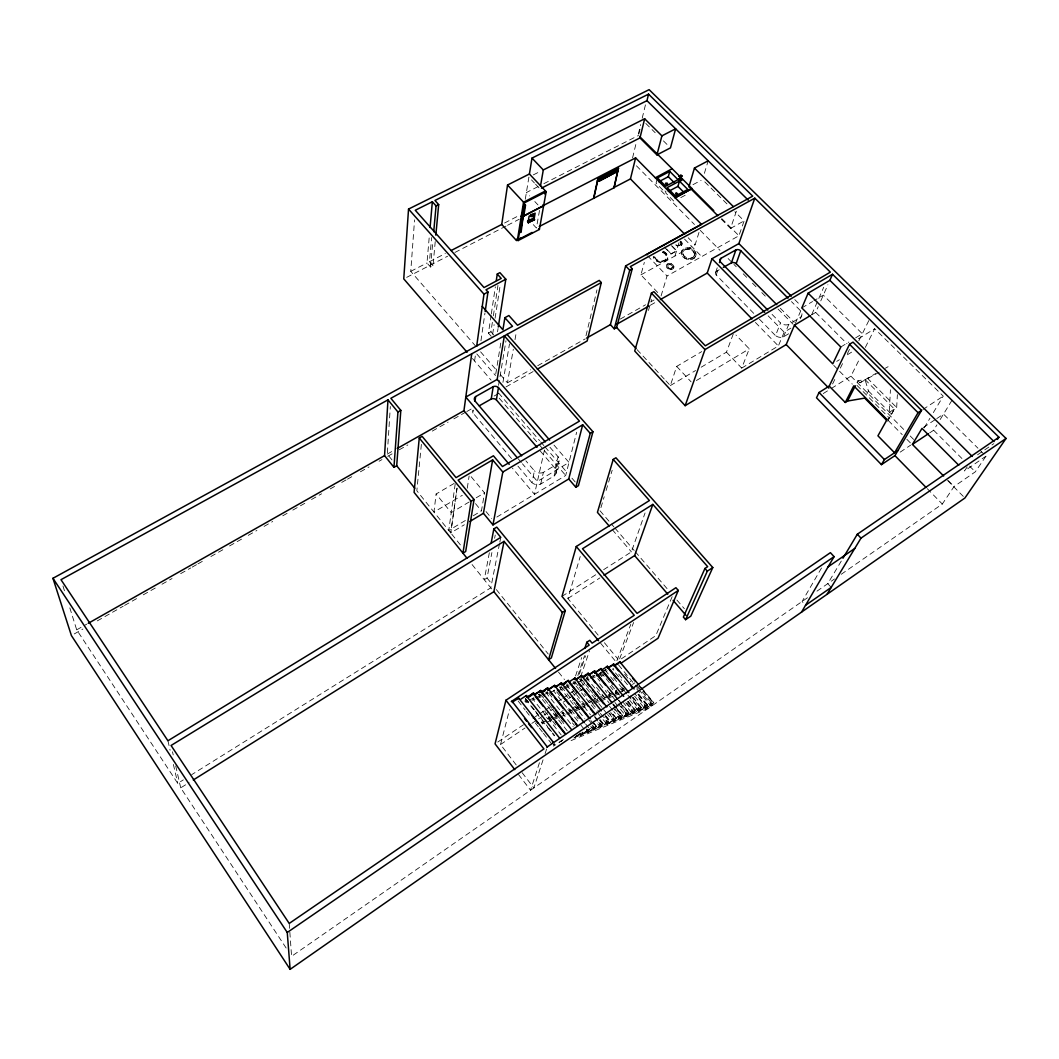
<?xml version="1.0" encoding="UTF-8"?>
<svg xmlns="http://www.w3.org/2000/svg" width="1059" height="1059" viewBox="0 0 1059 1059"><rect width="100%" height="100%" fill="white"/><g stroke="black" fill="none" stroke-linecap="round" stroke-linejoin="round"><path stroke-width="0.75" stroke-dasharray="5 3.75" d="M887.045 419.536L889.322 418.053L856.016 384.417L857.883 380.75L865.044 379.546L894.392 409.039L891.334 414.466L889.256 412.375L890.434 389.791M889.256 412.375L896.669 407.556L897.383 394.65M392.002 459.924L387.303 454.086L390.334 406.497M475.822 346.333L410.76 271.342L414.559 219.888M435.236 241.598L432.999 265.73L430.51 267.014L426.976 262.976L429.226 237.203M432.999 265.73L429.451 261.705L431.622 237.52M430.51 267.014L432.853 241.293M421.376 444.37L416.836 490.78L450.75 532.929L464.372 524.748M454.112 483.447L436.109 493.997L433.965 512.066L462.333 495.294M455.185 483.989L448.764 530.453L466.463 519.85M474.591 360.987L475.557 354.103M480.945 340.866L484.929 313.173M511.537 458.56L473.095 413.129L473.545 410.071M491.23 336.312L488.437 333.135L491.072 315.569M491.31 313.967L495.36 286.817M467.271 488.212L469.124 476.034M493.732 334.948L490.939 331.771L492.395 322.174M493.362 315.794L497.955 285.427M492.647 334.194L494.116 324.636M495.096 318.256L499.994 286.393M497.531 331.771L498.034 328.581M495.758 373.959L501.132 340.826M525.277 199.291L528.904 177.131L534.451 183.008M498.551 385.357L505.977 340.76M502.946 382.365L509.498 343.923M473.28 515.759L481.448 510.875L484.519 492.859L470.368 475.743M500.325 374.582L507.46 382.802L513.324 349.232M515.005 339.635L516.408 331.639M539.521 210.384L536.41 228.003L531.922 223.184M489.351 552.719L484.267 579.71L487.034 578.002L491.892 552.56M494.632 538.25L495.241 535.073M499.517 543.664L490.794 587.824L191.732 774.632M499.835 542.089L500.775 537.363M581.656 734.509L589.704 729.082L580.345 735.82L579.167 734.337M540.262 451.028L555.419 468.713A7.307 6.169 13.2 0 1 554.386 475.795L540.434 484.201A7.334 6.208 12.6 0 1 532.042 482.745L534.398 470.831L525.899 460.837M594.417 723.734L596.376 726.514L587.163 732.974L585.998 731.504L586.951 728.976L588.129 730.458L587.163 732.974M544.472 449.943L534.491 494.315L512.371 468.104M540.699 484.069L543.373 472.38L557.219 464.054A7.4 6.208 13.1 0 0 558.252 456.932L549.568 446.819M599.818 719.789L603.14 723.535L602.664 724.144L593.914 730.181L590.763 726.236M585.998 335.703L596.972 289.875M555.247 468.488L558.08 456.694M605.404 715.831L609.732 720.822L609.256 721.417L600.572 727.414L596.455 722.264M554.148 475.968L556.981 464.226M556.015 473.413L559.086 460.718M632.554 157.937L636.022 143.64M638.339 134.122L640.642 124.591M642.191 118.237L645.659 103.954M638.895 133.884L640.02 129.238M600.347 713.342L608.462 723.39L616.259 718.161L607.164 724.674L602.068 718.346M496.83 517.07L565.691 475.465L576.639 432.244M516.21 764.942L500.536 744.517L509.498 709.742M617.225 709.12L622.692 715.5L613.664 721.973L607.614 714.481M657.109 179.209L656.051 183.181L664.271 191.48L664.536 190.474L665.952 191.904L665.687 192.91L673.961 201.276L675.086 197.345M618.668 700.118L629.033 712.932L620.097 719.299L613.73 711.449M657.692 292.522L640.907 274.863L644.335 262.394M525.529 699.284L524.933 701.429L528.031 700.303M526.402 700.383L525.807 702.541L535.073 699.125M625.763 702.713L634.01 712.8L641.555 707.716L632.739 714.057L623.301 702.501M648.452 310.472L651.629 299.512M598.15 635.135L567.889 598.494L580.226 556.505M664.284 247.091L670.982 254.014L676.608 250.692L672.134 246.098M721.761 218.591L738.944 235.747L667.024 275.989L661.054 296.043L658.817 293.7M629.549 699.999L638.934 711.476L647.221 705.731L647.698 705.188L638.206 693.976M675.007 255.96L679.229 241.849M672.372 267.45A2.462 1.88 15 0 0 669.659 264.631A2.462 1.88 15 0 0 668.242 267.596A2.462 1.88 15 0 0 672.372 267.45L672.452 267.199A2.462 1.88 15 0 0 669.738 264.393A2.462 1.88 15 0 0 668.308 267.345A2.462 1.88 15 0 0 672.452 267.199M600.93 507.645L604.212 496.737M606.092 490.502L612.181 470.249M673.63 267.94A3.812 2.912 15 0 0 669.42 263.585A3.812 2.912 15 0 0 667.223 268.165A3.812 2.912 15 0 0 673.63 267.94L673.696 267.689A3.812 2.912 15 0 0 669.487 263.334A3.812 2.912 15 0 0 667.302 267.914A3.812 2.912 15 0 0 673.696 267.689M547.397 690.68L546.59 693.327L547.702 692.586M704.381 173.332L708.18 160.796M551.726 720.239L542.526 723.84L541.652 722.715L542.301 720.61M542.526 723.84L543.188 721.735L554.267 735.833M640.907 274.863L695.114 244.814L699.549 230.663M694.188 256.013A5.997 4.54 15.4 0 0 687.529 249.209A5.997 4.54 15.4 0 0 684.154 256.357A5.997 4.54 15.4 0 0 694.188 256.013L694.267 255.762A5.997 4.54 15.4 0 0 687.609 248.958A5.997 4.54 15.4 0 0 684.22 256.119A5.997 4.54 15.4 0 0 694.267 255.762M695.578 256.543A7.479 5.666 15.4 0 0 687.251 248.058A7.479 5.666 15.4 0 0 683.042 256.98A7.479 5.666 15.4 0 0 695.578 256.543L695.657 256.304A7.479 5.666 15.4 0 0 687.331 247.806A7.479 5.666 15.4 0 0 683.121 256.741A7.479 5.666 15.4 0 0 695.657 256.304M561.23 685.636L560.396 688.271L561.482 687.543M539.455 762.705L530.546 790.226L517.732 773.494M543.055 759.846L533.842 787.936L522.087 772.607M545.107 753.598L546.643 748.925M616.219 690.044L615.438 692.44L616.06 693.632L610.103 686.325M665.886 380.79L670.321 385.582L676.688 366.401L701.733 351.614M563.216 712.561L562.342 713.144L563.216 712.561L564.09 713.647L563.203 714.243L564.076 711.648L561.786 713.21M575.553 675.96L581.695 657.573M554.241 743.987L553.513 746.171L562.21 740.413L561.508 741.234M574.759 684.802L575.792 681.731M577.87 675.602L584.594 655.653M579.339 674.146L585.561 655.812M715.619 272.52L717.565 266.789M721.285 219.187L730.538 228.426L736.786 209.986M753.73 313.358L716.109 274.89A3.998 3.045 16.7 0 1 716.413 271.342L717.499 268.39M716.202 275.009L718.161 269.277M580.623 676.833L589.506 650.822M581.378 678.289L580.478 680.911L581.55 680.196L580.703 679.15L579.63 679.865L595.965 700.078M561.31 741.379L561.561 740.651L560.833 741.287M739.46 234.264L744.12 220.881L734.867 211.707M559.245 686.854L576.03 707.822L576.731 707.346L577.605 708.431L576.109 707.584M587.944 675.907L587.017 678.515L588.076 677.8M603.643 569.676L631.402 551.885L645.05 512.98M576.983 708.67L577.804 706.327L575.5 707.889M574.746 737.368L582.834 732.047M586.289 698.768L590.26 703.692M593.186 703.573L591.2 701.124L590.803 703.322M580.345 735.82L580.981 732.907L580.041 735.449L593.715 726.183L594.893 727.652L593.914 730.181M582.397 732.51L581.457 735.052L580.279 733.569M701.19 367.195L726.461 352.157L733.728 332.725M597.792 698.569L596.826 701.137M587.838 730.088L586.871 732.616L600.4 723.443L599.407 725.958M589.241 729.691L588.274 732.219L587.096 730.75M616.894 660.71L630.78 624.36M592.749 728.711L593.715 726.183M619.608 658.883L633.613 622.48M594.602 727.295L593.622 729.81L607.006 720.716L606 723.231M612.698 692.44L608.872 695.048L609.719 696.107L608.912 694.956L609.865 692.507M601.274 724.528L600.281 727.043L607.879 721.801L606.873 724.316L619.992 715.381L618.946 717.883M726.461 352.157L741.697 368.108L749.282 348.848L735.952 335.028M600.572 727.414L601.578 724.899L598.414 720.967M616.179 690.137L615.239 692.507L616.285 693.473M616.06 693.632L617.066 691.09L614.723 692.692M607.164 724.674L608.17 722.159L604.04 717.049M622.507 687.609L621.501 690.097L619.436 687.662M622.348 691.13L623.354 688.654M612.512 720.544L613.532 718.028L601.883 726.117L598.825 722.331M614.405 719.114L613.386 721.616L626.359 712.747L625.3 715.249M613.664 721.973L614.697 719.471L609.6 713.17M788.624 333.784L783.289 336.961A6.844 5.255 19.7 0 1 775.545 335.624L780.496 322.942L771.27 313.583M620.852 716.44L619.806 718.942L627.232 713.819L626.16 716.308L638.881 707.597L637.796 710.086M620.097 719.299L621.143 716.797L615.08 709.331M672.147 596.68L655.812 635.625L619.025 660.406M741.697 368.108L778.365 345.962L784.163 332.169L790.901 328.118M783.514 336.855L788.783 324.372L800.591 317.276A6.897 5.242 19.8 0 0 800.882 311.094L791.483 301.63M614.922 702.488L626.451 716.665L627.51 714.176L619.065 703.785M795.349 323.432L800.71 310.883M800.392 318.746L801.584 315.966M631.588 712.654L632.66 710.152L621.381 718.028L614.127 709.093M633.52 711.211L632.448 713.7L645.037 705.069L643.938 707.544M632.739 714.057L633.812 711.569L624.347 699.986M811.79 314.47L823.717 287.254M639.742 708.643L638.656 711.132L651.126 702.554L650.001 705.029M638.934 711.476L640.033 709L629.562 696.226M811.446 314.96L815.695 312.418L818.236 306.66M820.778 300.888L827.9 284.752M645.897 706.101L644.785 708.59L651.973 703.6L650.861 706.075L646.083 709.384L568.604 741.631M634.685 696.279L645.077 708.934L646.189 706.459L636.777 695.022M832.599 383.98L836.12 376.766M840.343 368.108L843.864 360.894M847.372 353.68L849.49 349.351M858.849 340.799L869.479 319.222M831.394 388.441L850.92 376.157L859.564 358.908M865.335 347.405L874.708 328.727L943.238 396.145L933.283 412.706M866.937 393.829L868.433 390.983L865.044 379.546M887.561 421.257L894.392 409.039M647.645 705.294L638.445 693.923M821.506 568.008L802.1 601.486L805.542 605.298M841.283 561.058L827.767 583.655L831.209 587.401M924.15 427.889L929.961 418.226M929.656 432.893L933.641 430.232L936.937 424.858M940.22 419.483L951.988 400.276M841.243 574.282L942.311 504.044L954.066 486.531L975.299 471.837L985.995 456.164L979.112 449.347M967.185 466.966L964.497 470.977L985.995 456.164M553.963 743.934L553.513 744.623L554.704 743.868M645.077 708.934L653.76 702.646L646.347 707.69L635.082 693.989M807.501 597.739L291.582 956.317L289.689 930.014M816.966 591.16L834.505 578.969M626.451 716.665L635.334 710.285L627.06 700.131M977.536 454.814L993.832 443.642M559.298 742.24L563.851 739.103M575.606 736.614L580.981 732.907M576.056 736.468L582.94 731.729M621.62 690.058L623.989 688.443M622.467 691.09L624.836 689.475M632.475 684.458L634.844 682.83M593.133 701.746L596.627 699.364M598.759 698.172L603.431 694.982L602.505 697.418M599.619 699.231L604.292 696.041M603.683 698.344L607.204 695.948M608.369 695.154L610.712 693.552M609.719 696.107L613.545 693.486M570.007 709.94L569.318 710.205L570.88 711.026L570.007 709.94L569.226 710.47L570.113 707.875L567.809 709.437M572.323 708.365L575.778 706.022M574.349 708.67L570.099 711.555L570.986 708.974L568.683 710.536M576.03 707.822L580.213 704.99M581.365 704.195L583.681 702.633L582.754 705.215L586.858 702.421M581.073 706.075L576.903 708.908L584.82 718.809M582.225 705.281L584.542 703.706L584.237 705.863L582.834 705.003L590.525 714.891M588.023 701.627L590.34 700.052M583.615 706.287L587.719 703.494M588.883 702.699L591.2 701.124M592.272 700.674L595.767 698.291M547.278 718.955L550.005 717.115L549.184 719.723L550.23 719.008L549.29 719.365L548.416 718.254L549.356 717.896L548.31 718.611L549.131 715.99L546.404 717.843M553.923 714.799L556.213 713.263L555.366 715.858L556.438 715.129M554.797 715.91L557.087 714.362L556.24 716.969L557.206 716.308L555.472 715.54L557.206 716.308M560.502 712.389L563.203 710.549M605.351 670.466L606.397 669.778M606.198 671.499L607.231 670.797M500.536 744.517L525.012 727.996M531.817 723.403L537.257 719.736M538.621 718.823L542.698 716.069M544.061 715.143L549.502 711.476M550.852 710.563L554.942 707.809M563.097 702.302L567.174 699.549M568.537 698.636L572.615 695.882M573.978 694.956L578.055 692.202M579.419 691.289L583.496 688.535M601.181 676.608L603.908 674.768M612.433 669.209L613.465 668.507M594.536 675.443L593.49 676.145L592.643 675.112M497.756 742.041L523.503 724.713M532.995 718.32L538.422 714.679M539.772 713.766L543.836 711.026M545.2 710.112L549.264 707.372M557.391 701.905L561.455 699.165M562.806 698.252L573.647 690.945M580.425 686.391L585.746 682.817M596.376 675.655L600.36 672.968M601.697 672.068L605.682 669.394M602.161 672.266L605.907 669.738M554.638 690.044L553.539 690.786L580.028 724.025M567.161 685.795L568.246 685.067L567.399 684.008M573.859 683.333L574.944 682.618L574.084 681.559L573.012 682.287L585.256 697.484M579.352 679.521L580.425 678.806M900.163 452.153L910.621 445.177M533.59 697.749L532.465 698.503L561.23 734.999M538.422 694.452L539.825 694.069L538.7 694.81L567.24 730.869M539.574 695.909L540.686 695.154M923.342 427.492L935.441 419.47M936.791 418.57L943.516 414.109L977.96 448.209M922.892 409.515L943.238 396.145M567.889 598.494L599.857 577.936M562.011 596.376L596.707 574.124M857.883 380.75L859.921 382.789L875.634 373.549M823.253 393.551L829.991 389.315M286.142 948.03L180.718 787.856L189.098 782.601M69.828 607.892L76.698 629.84L177.753 783.369L183.353 779.874M836.729 361.384L839.39 359.729M847.346 354.791L852.654 351.495M840.82 347.008L848.881 342.031M855.606 337.887L862.317 333.744L823.32 295.13L813.921 300.73M858.425 338.787L874.708 328.727M696.385 380.538L749.282 348.848M469.256 501.926L451.227 512.649L436.109 493.997M476.193 497.796L484.519 492.859M670.321 385.582L695.578 370.544M801.822 307.931L812.571 301.537M76.698 629.84L86.772 624.135M387.303 454.086L392.968 450.869M506.03 386.906L533.074 371.59M650.372 305.217L656.064 302M74.276 633.931L82.906 629.033M97.282 620.892L123.162 606.225M124.605 605.417L137.551 598.083M143.296 594.827L156.242 587.493M161.987 584.237L172.048 578.532M180.679 573.647L190.739 567.942M192.182 567.121L196.497 564.685M197.94 563.865L205.128 559.787M210.873 556.531L223.82 549.197M229.565 545.941L242.511 538.607M248.256 535.351L256.887 530.466M264.075 526.389L272.706 521.505M282.766 515.799L287.082 513.35M292.827 510.094L305.773 502.76M311.518 499.504L321.592 493.798M330.209 488.914L335.968 485.657M341.713 482.401L346.028 479.952M347.471 479.145L351.787 476.696M360.404 471.811L369.035 466.913M379.096 461.221L381.968 459.593M387.726 456.323L393.471 453.067M399.23 449.81L407.861 444.926M432.297 431.079L448.116 422.117M453.861 418.848L465.364 412.335M466.807 411.527L471.123 409.078M494.129 396.04L499.874 392.783M716.533 271.263L719.233 269.727M507.46 382.802L530.506 369.79M537.707 365.712L585.243 338.867M620.243 319.09L645.566 304.793M651.206 301.616L654.012 300.015M730.538 228.426L744.12 220.881M670.982 254.014L676.542 250.943L669.831 244.047M885.324 368.228L888.104 366.705M488.437 333.135L490.939 331.771M859.921 382.789L879.195 372.238M680.778 197.623L686.232 194.697M692.983 184.676L701.124 180.321M406.682 277.365L447.613 256.225M454.92 252.452L506.083 226.03M507.539 225.276L519.228 219.239M410.76 271.342L426.976 262.976M429.451 261.705L445.362 253.511M504.574 222.999L518.711 215.705M538.025 186.622L526.376 192.553L529.54 195.928M543.863 183.657L638.511 135.433M533.312 174.894L540.686 171.187M543.373 472.38L543.108 472.513A7.426 6.261 12.6 0 1 534.61 471.043L534.398 470.831M788.783 324.372L788.545 324.491A6.923 5.282 19.6 0 1 780.708 323.127L780.496 322.942M641.304 707.743L633.057 697.682M615.994 718.187L610.924 711.926M573.793 737.977L645.235 708.352L646.083 709.384M553.261 719.63L565.506 714.838M567.042 714.243L573.171 711.833M574.706 711.238L579.299 709.437M580.835 708.842L585.428 707.041M594.629 703.441L599.222 701.64M600.757 701.045L613.015 696.253M614.538 695.644L619.144 693.844M541.652 722.715L550.852 719.127M552.388 718.531L556.981 716.731M566.181 713.144L572.31 710.761M573.846 710.152L578.439 708.365M579.975 707.769L584.568 705.969M593.768 702.382L598.361 700.581M599.897 699.986L604.504 698.199M606.026 697.603L612.168 695.207M613.691 694.611L618.297 692.811M619.833 692.215L624.426 690.415M608.912 694.956L609.759 696.001M564.09 713.647L562.435 712.853M529.566 699.734L534.213 698.04M535.748 697.471L541.93 695.207M543.479 694.638L548.112 692.943M549.661 692.374L554.294 690.667M563.573 687.278L568.206 685.57M569.755 685.014L575.937 682.737M577.473 682.181L582.106 680.474M583.655 679.904L594.47 675.946M596.018 675.377L600.652 673.683M536.622 698.556L541.255 696.862M558.239 690.614L562.872 688.906M564.421 688.337L569.054 686.629M584.502 680.95L589.135 679.243M590.684 678.673L595.317 676.979M596.852 676.41L603.034 674.133M616.153 718.121L611.175 711.873M622.599 715.46L613.307 703.944M641.463 707.677L633.295 697.643M596.469 726.328L591.081 719.961M629.046 712.879L622.573 705.268M635.334 710.245L627.855 701.455M645.805 123.426L655.203 132.732M663.424 140.887L668.123 145.546M704.791 181.896L729.082 205.975M815.695 312.418L847.028 343.712M933.641 430.232L962.565 459.129M969.514 466.066L975.299 471.837M794.806 299.631L800.63 305.469M867.321 378.103L896.669 407.556M868.433 390.983L891.493 414.228M850.92 376.157L904.532 430.258M910.197 435.977L913.599 439.406M780.258 308.195L794.184 322.254M948.282 480.68L954.066 486.531M636.433 165.8L694.466 224.495M700.264 230.372L720.001 250.321M728.115 258.542L732.762 263.241M733.927 264.406L736.243 266.762M743.206 273.804L746.688 277.326M752.499 283.19L757.132 287.889M761.778 292.588L767.59 298.453M778.034 309.016L793.125 324.279M833.737 365.368L838.384 370.068M839.549 371.232L852.31 384.152M888.289 420.542L902.215 434.627M906.861 439.326L910.343 442.847M947.487 480.415L964.895 498.021M768.132 315.834L784.163 332.169M688.178 237.759L695.114 244.814M684.538 239.082L701.693 256.596M927.287 488.689L942.311 504.044M759.409 319.169L775.32 335.438M755.411 322.439L778.365 345.962M666.588 249.156L671.062 253.763M647.618 255.788L667.024 275.989M535.563 184.187L539.997 188.886M534.821 201.554L537.985 204.93M676.688 366.401L691.103 381.849M637.081 349.629L664.787 379.599M480.587 351.826L496.181 369.816M476.788 353.918L495.506 375.535M553.989 445.084L568.987 462.439L537.39 481.421L522.431 463.789M472.446 358.498L491.085 380.115M498.564 392.982L539.561 440.597M540.646 441.841L543.876 445.601M544.961 446.858L567.624 473.161M571.939 478.178L575.169 481.938M599.99 510.756L613.876 526.879M614.948 528.11L634.169 550.442M635.241 551.673L668.348 590.128M676.9 600.043L684.379 608.726M499.213 398.171L543.174 449.281M544.247 450.525L565.691 475.465M612.287 529.646L631.402 551.885M518.155 458.759L521.359 462.531M517.944 466.132L531.83 482.533M604.411 642.72L617.979 659.135M641.476 687.768L653.76 702.646M639.199 685.332L642.27 689.052M643.29 690.296L653.535 702.699M638.961 685.875L642.032 689.594M643.051 690.839L653.284 703.229L652.159 705.704L639.358 690.164M636.724 685.107L652.265 703.944L651.139 706.419L640.788 693.844M600.652 643.237L616.312 662.232M618.522 664.906L638.498 689.131M624.691 674.305L630.754 681.678M636.684 688.866L639.755 692.599M637.981 694.505L647.221 705.731L646.109 708.219L644.971 706.83M486.028 511.55L491.694 518.447M618.708 674.08L628.94 686.523M613.015 669.142L613.849 670.162M615.478 672.915L621.58 680.328M475.504 503.634L481.448 510.875M630.767 695.723L641.079 708.272L639.98 710.761L638.829 709.371M613.505 677.654L626.862 693.936M627.881 695.194L640.205 710.232M605.073 670.135L615.358 682.684M627.63 701.998L634.857 710.841L633.772 713.329L632.633 711.926M601.035 672.439L605.152 677.482M606.185 678.753L610.302 683.796M611.334 685.054L619.581 695.141M600.082 672.081L600.916 673.1L599.871 673.802L602.942 677.561M618.416 700.171L621.54 703.997M620.27 703.255L628.569 713.435L627.51 715.937L626.359 714.521M597.753 678.581L599.818 681.122M607.059 690.005L617.397 702.713M618.43 703.97L627.735 715.407M599.646 683.717L606.82 692.533M613.068 703.997L616.192 707.836M612.843 704.539L615.967 708.378M617.013 709.662L622.215 716.069L621.156 718.571L620.005 717.142M596.482 687.357L608.938 702.699M586.183 677.482L600.4 695.008M609.56 706.313L612.684 710.165M610.712 712.469L615.769 718.73L614.736 721.232L613.585 719.802M581.616 679.494L584.647 683.24M585.667 684.485L588.698 688.231M589.704 689.475L592.736 693.221M593.742 694.479L595.767 696.968M608.899 713.21L614.961 720.702M598.785 703.56L602.703 708.405M603.683 709.623L606.622 713.263M605.655 715.778L609.732 720.822M605.192 716.374L609.256 721.417L608.237 723.932L607.085 722.49M575.011 681.903L578.055 685.676M579.061 686.934L586.157 695.737M592.246 703.282L599.341 712.085M591.24 704.91L597.144 712.244M598.136 713.462L601.075 717.128M451.756 534.16L461.711 546.537M487.034 578.002L492.223 584.436M496.367 589.598L548.244 654.038M600.069 719.736L603.14 723.535M599.606 720.332L602.664 724.144L601.671 726.659L600.493 725.203M594.456 716.043L597.435 719.736M472.076 564.54L492.845 590.393M558.517 672.121L564.487 679.547M572.389 689.409L575.434 693.208M576.453 694.479L582.556 702.077M594.761 717.261L597.806 721.06M566.313 684.736L581.775 703.997M590.869 720.517L595.992 726.898L595.012 729.426L593.834 727.957M588.738 719.988L591.729 723.707M561.548 686.828L572.773 700.846M573.793 702.117L576.851 705.943M577.87 707.213L579.908 709.768M592.153 725.058L595.224 728.883M585.601 723.932L589.704 729.082M556.743 691.898L560.833 697.034M571.079 709.861L578.24 718.849M586.434 729.108L588.473 731.676M581.02 725.269L584.012 729.016M548.787 693.155L552.891 698.331M572.416 722.873L574.468 725.455M545.729 692.242L573.184 726.805M540.712 694.4L543.704 698.185M544.71 699.456L547.715 703.242M548.721 704.513L551.726 708.299M552.719 709.556L555.723 713.356M556.73 714.613L559.734 718.412M560.727 719.67L564.738 724.727M544.657 710.999L547.662 714.812M548.668 716.083L551.686 719.908M552.692 721.179L555.697 724.991M525.396 698.344L530.44 704.751M531.446 706.035L534.464 709.874M535.483 711.158L547.569 726.54M548.575 727.824L551.607 731.663M552.613 732.947L554.625 735.515M525.238 698.914L541.308 719.352M518.116 700.992L525.198 710.033M526.204 711.317L529.235 715.196M535.311 722.94L538.343 726.818M539.349 728.102L542.38 731.981M543.399 733.265L551.487 743.59M473.095 413.129L473.002 412.997A4.302 3.561 8.6 0 1 472.738 410.296M62.958 585.958L65.406 593.795M167.931 740.757L170.115 750.235M173.385 764.426L177.753 783.369M172.498 751.771L173.213 754.908M175.715 765.895L180.718 787.856M289.213 923.435L289.57 928.359M662.987 251.46A7.453 5.679 14.6 0 1 667.713 258.356A7.453 5.679 14.6 0 1 660.472 262.354A7.453 5.679 14.6 0 1 653.231 256.821M662.537 252.373A6.116 4.66 14.6 0 1 666.415 258.039A6.116 4.66 14.6 0 1 660.472 261.321A6.116 4.66 14.6 0 1 654.528 256.781M680.103 242.114A2.568 1.946 15 0 1 680.196 245.092A2.568 1.946 15 0 1 676.41 244.364M680.355 241.333A3.574 2.7 15 0 1 681.202 245.503A3.574 2.7 15 0 1 675.894 245.039M680.421 241.095A3.574 2.7 15 0 1 681.268 245.264A3.574 2.7 15 0 1 675.973 244.788M680.169 241.876A2.568 1.946 15 0 1 680.275 244.841A2.568 1.946 15 0 1 676.489 244.113M663.053 251.208A7.453 5.679 14.6 0 1 667.779 258.118A7.453 5.679 14.6 0 1 660.538 262.103A7.453 5.679 14.6 0 1 653.31 256.582M662.603 252.121A6.116 4.66 14.6 0 1 666.495 257.8A6.116 4.66 14.6 0 1 660.538 261.07A6.116 4.66 14.6 0 1 654.594 256.543M457.011 488.133L450.75 532.929L457.051 488.186"/><path stroke-width="1.5" d="M680.977 175.86C683.664 175.45 677.601 175.185 679.997 177.316L681.652 175.82M482.255 306.355L502.919 329.773L504.878 317.7L508.889 315.529L517.52 325.245L599.248 280.383L601.287 282.568L390.864 398.29L400.818 410.402L396.701 465.761L393.961 467.323L384.563 455.635L387.978 399.878L60.985 579.683L167.931 740.757L500.775 537.363L493.838 528.904L496.75 527.13L565.321 610.553L551.355 657.904L548.575 659.744L562.382 612.459L565.321 610.553M504.878 317.7L512.503 326.304L52.95 578.293L71.403 635.559L290.126 969.342L964.895 498.021L1006.05 438.452L649.127 89.658L408.536 209.073L403.757 278.874L467.085 352.276M393.961 467.323L397.932 412.004L387.978 399.878M430.073 227.539L432.337 201.753L415.274 210.251L484.029 287.558L501.211 278.424L497.267 274.043L499.901 272.653L505.818 279.219L498.286 326.993M433.727 231.643L436.056 205.909L432.337 201.753M435.831 235.164L438.678 204.612L434.945 200.455L648.545 94.145L752.724 196.14L625.631 265.902L610.394 324.663L586.633 338.073M549.7 440.134L497.187 379.426L504.349 335.875L579.458 421.125L502.456 466.529L493.415 455.78L456.058 477.622L422.157 436.374L419.258 438.016L414.082 492.369L467.006 558.225M531.552 215.679L532.227 215.48M509.22 464.372L463.935 410.72L471.718 353.812M476.656 346.333L483.976 294.137L408.536 209.073M485.168 311.545L487.974 292.006L486.002 289.782L505.818 279.219M475.014 401.162L475.69 396.543L493.375 386.588A4.329 3.548 9.4 0 1 498.312 387.448L545.306 441.881M521.293 216.01L521.981 216.764L543.664 205.565L542.976 204.837L543.611 205.83L539.388 229.459L518.103 240.592L516.752 239.109L516.514 240.578L501.741 224.455L507.539 185.021L529.407 173.994L532.002 158.095L646.97 100.671L648.545 94.145M496.314 280.436L497.267 274.043M419.258 438.016L471.136 501.251L462.942 553.169L465.695 551.487L474.061 499.517L458.123 480.124L492.647 459.91L502.813 472.023L492.964 524.893L483.433 513.297L492.647 459.91M479.224 405.822L491.217 399.018L493.216 386.667M518.103 240.592L521.941 217.016L521.253 216.261M521.981 216.764L524.245 202.931L507.539 185.021M519.982 232.411L522.55 216.698L519.982 232.411L521.081 232.345L523.159 216.38M524.509 204.678L523.093 216.685L524.509 204.678L525.542 205.128L523.702 216.38L522.511 216.949M522.908 216.195L525.118 204.374M520.287 232.159L523.12 216.645M537.045 447.282L496.38 399.905L498.445 387.568M528.044 222.509L529.09 216.288L535.126 213.163L534.054 219.385L528.044 222.509L534.517 219.875L533.458 218.101L534.199 213.839M528.494 222.999L528.137 221.953M540.54 185.775L543.293 169.956L644.653 118.767L661.901 135.856L656.937 154.879L639.967 137.922L644.653 118.767M544.895 194.049L545.451 190.964L523.543 202.176L517.427 239.85L521.677 237.626M543.664 205.565L546.153 191.705L529.407 173.994M491.138 543.188L493.838 528.904M193.294 779.98L493.878 591.677L504.071 541.374L562.382 612.459M593.622 198.152L597.885 178.706L618.416 168.103L614.035 187.761L539.269 226.52M593.795 198.324L598.057 178.878L618.588 168.275M597.779 180.824L598.745 179.871L597.435 180.732L599.222 181.235L618.125 171.002L599.328 180.732L597.554 180.215L617.953 170.38M598.295 180.282L599.301 180.03M617.106 170.83L618.059 169.625L618.006 171.505M599.195 180.533L617.132 171.254L618.072 169.877M614.035 187.761L618.416 168.103M601.287 282.568L587.163 340.985L537.337 369.181M613.863 187.589L630.449 178.931L635.599 157.884L655.322 177.78L672.161 168.725L692.07 188.608L675.218 197.848L701.521 224.376L646.48 254.597M621.249 663.08L658.036 638.259L678.289 590.432L675.92 587.692L637.108 613.386L582.516 548.734L652.834 504.402L707.677 566.658L704.937 568.471L683.373 617.079L685.597 619.674L690.786 616.166L712.786 567.545L615.928 457.779L613.214 459.434L649.419 500.536L576.268 546.51L634.248 615.279L592.127 643.17L589.77 640.298L586.832 642.244L589.175 645.116L505.937 700.237L495.056 743.868L514.767 769.628M511.285 701.561L678.289 590.432M568.723 478.986L582.688 424.778L590.247 433.369L575.831 487.259L568.723 478.986L492.964 524.893M610.394 324.663L614.26 328.833L629.721 270.217L632.21 268.84L630.317 266.603L754.789 198.165L830.349 272.137L705.32 345.816L653.906 291.675L651.404 293.078L634.712 351.006L685.16 405.676L786.188 344.572L794.475 325.153L810.042 315.807M655.322 177.78L675.218 197.848M614.26 328.833L616.629 327.496L632.21 268.84M507.036 334.392L592.961 431.754L578.413 485.697L575.831 487.259M658.777 181.738L668.308 176.707L669.765 171.412L678.025 179.686L665.714 186.212L657.454 177.886L669.765 171.412M525.926 696.425L526.747 695.406L526.124 696.279M672.161 168.725L639.676 136.598M679.997 177.316L681.89 176.059M679.044 176.363L680.937 175.119M668.401 191.454L677.945 186.384L679.441 181.115L687.768 189.442L675.457 196.034L667.13 187.642L679.441 181.115M576.268 546.51L562.011 596.376L598.56 640.695M708.18 160.796L694.439 168.063L688.919 186.847L717.817 215.718M613.214 459.434L597.422 512.357L609.097 525.939M546.907 747.177L830.402 552.666L834.082 556.637L801.531 612.128M660.326 299.591L707.227 273.05L711.979 258.7L738.864 243.596L754.789 198.165M584.78 648.373L586.832 642.244M719.458 262.645L720.914 258.343L736.071 249.818A4.024 3.018 16.9 0 1 740.638 250.612L788.028 298.161M723.284 267.424L731.398 262.831L735.926 249.884M685.16 405.676L704.99 349.576L832.52 274.268L998.928 437.221L997.432 439.406M776.79 304.674L736.177 263.651L740.757 250.718M604.027 575.262L634.606 555.591L652.834 504.402M832.52 274.268L829.859 280.317L808.136 293.171L801.822 307.931L840.82 347.008L832.758 363.859L794.475 325.153M512 701.164L547.371 747.058M685.597 619.674L707.319 571.172L712.786 567.545M819.057 392.479L816.515 397.8L881.445 464.636L894.934 455.635L921.542 410.402L853.011 342.136L849.53 344.281L829.223 386.098L819.057 392.479L884.384 459.54L881.445 464.636M829.223 386.098L845.281 402.473L853.739 385.86L887.045 419.536L877.937 435.818L894.564 452.775L918.06 412.692L921.542 410.402M845.281 402.473L847.531 401.043L855.315 385.794M842.964 558.239L857.327 534.226L998.928 437.221M943.648 475.994L912.408 444.396L922.005 428.379L958.752 465.219M827.013 594.324L860.993 538.144L1006.05 438.452M612.579 665.608L613.783 663.98L607.522 668.07M539.481 692.149L540.765 690.415L533.908 694.85M589.492 674.715L594.814 670.89L588.38 675.033M594.668 673.22L601.194 668.533L594.84 672.69M606.039 667.541L607.535 666.243L602.425 669.553M613.333 664.575L618.469 670.81M619.515 662.325L619.965 661.743L613.757 665.807M720.914 258.343L720.795 258.422A4.051 3.058 16.6 0 0 720.491 261.983L767.815 310.075M805.542 605.298L831.209 587.401M828.112 566.83L854.759 548.456M475.69 396.543L475.544 396.648A4.355 3.587 8.6 0 0 474.789 400.726L521.65 455.833M290.126 969.342L287.254 932.476L834.082 556.637M614.816 665.502L618.774 663.358M608.594 667.766L611.069 666.098M561.799 684.696L568.431 680.394L562.964 684.366M563.242 684.723L565.863 682.976M569.821 681.4L575.13 677.972L573.607 679.309M575.249 679.812L581.762 675.563L576.387 679.481M581.854 677.403L588.288 673.18L595.158 682.764M582.979 677.085L587.096 674.861M583.257 677.429L585.812 675.721M535.139 694.492L537.84 692.692M912.408 444.396L928.333 433.78M541.003 692.268L547.807 687.86L542.221 691.911M542.512 692.268L545.186 690.481M548.019 689.713L554.757 685.345L547.887 690.256M554.956 687.185L561.641 682.856L556.134 686.854M512.41 702.567C514.475 699.628 521.068 698.013 518.831 698.305L553.354 742.319M520.79 699.218L526.138 695.657L559.536 738.083M526.72 697.457L533.643 692.996L527.964 697.1M884.384 459.54L897.939 450.525M528.256 697.471L532.346 694.744M504.071 541.374L171.068 745.483L289.213 923.435L543.916 748.938L505.937 700.237M469.825 521.478L483.433 513.297M471.136 501.251L474.061 499.517M590.247 433.369L592.961 431.754M502.813 472.023L582.688 424.778M88.215 623.327L384.563 455.635M397.231 448.46L463.935 410.72M616.272 324.517L648.955 306.025M497.187 379.426L465.801 397.059L517.083 457.501M397.932 412.004L400.818 410.402M675.285 197.596L692.07 188.608M483.976 294.137L487.974 292.006M520.763 238.354L532.095 232.424M527.448 221.212L533.458 218.101M656.937 154.879L670.466 147.876L675.616 128.814L661.901 135.856M528.587 222.456L534.61 219.332M543.029 205.658L635.599 157.884M521.941 217.016L543.611 205.83M531.102 216.579A1.483 0.688 63.6 0 0 530.572 214.858L531.102 216.579L532.637 215.784A1.483 0.688 63.6 0 0 532.108 214.064M451.147 250.52L501.741 224.455M524.245 202.931L546.153 191.705M541.467 188.145L639.967 137.922M436.056 205.909L438.678 204.612M491.217 399.018L491.376 398.939A4.276 3.521 9.4 0 1 496.261 399.786L496.38 399.905M731.398 262.831L731.544 262.764A3.984 3.005 17 0 1 736.058 263.545L736.177 263.651M613.545 664.019L634.103 688.972M600.956 668.573L623.711 696.398M847.531 401.043L864.687 398.105L886.409 420.092M646.97 100.671L748.197 200.098M829.859 280.317L994.017 441.563M694.439 168.063L733.344 206.584M808.136 293.171L972.281 456.442M680.858 175.397L681.811 176.35M849.53 344.281L918.06 412.692M679.123 176.072L680.077 177.025M691.99 188.859L713.753 210.595M738.864 243.596L791.311 296.136M668.308 176.707L674.477 182.903M677.945 186.384L684.154 192.619M711.979 258.7L764.691 312.339M630.449 178.931L684.723 234.224M786.188 344.572L828.84 388.137M894.934 455.635L926.135 487.511M707.227 273.05L751.969 318.918M532.002 158.095L543.293 169.956M625.631 265.902L629.721 270.217M651.404 293.078L704.99 349.576M857.327 534.226L860.993 538.144M531.949 215.043L532.637 215.784M538.7 228.731L539.388 229.459M616.629 327.496L636.009 348.464M704.937 568.471L707.319 571.172M634.606 555.591L667.779 594.178M673.127 600.4L685.967 615.332M619.74 661.769L638.167 684.101M632.819 678.435L634.87 680.924M630.793 685.782L632.845 688.271M607.284 666.283L628.94 692.665M607.085 666.839L616.351 678.144M600.744 669.129L613.148 684.299M594.549 670.89L617.384 698.9M594.351 671.459L605.761 685.451M588.063 673.233L612.023 702.713M581.51 675.616L606.873 706.922M587.401 683.69L589.426 686.192M592.471 689.939L603.617 703.706M574.878 678.012L601.34 710.788M578.757 683.624L580.782 686.139M582.821 688.654L591.968 699.999M396.701 465.761L414.824 488.278M568.167 680.447L595.727 714.719M569.001 682.274L577.155 692.427M586.342 703.851L588.38 706.379M590.419 708.921L593.477 712.72M493.878 591.677L555.538 668.401M561.363 682.909L590.048 718.69M572.442 697.524L574.494 700.078M576.546 702.633L578.585 705.188M580.636 707.743L588.83 717.962M554.492 685.398L584.303 722.715M557.391 689.819L568.696 703.97M577.936 715.54L579.988 718.108M547.529 687.913L577.592 725.68M550.362 692.255L552.361 694.77M554.373 697.285L563.375 708.617M571.383 718.677L573.382 721.192M575.394 723.707L577.393 726.222M540.487 690.468L571.648 729.757M540.315 691.037L544.339 696.107M551.368 704.976L553.38 707.505M555.393 710.033L564.421 721.444M533.352 693.049L565.638 733.887M535.205 696.173L543.267 706.379M551.329 716.586L553.354 719.127M555.366 721.682L564.434 733.159M531.922 715.513L538.012 723.284M524.509 718.505L526.548 721.113M528.587 723.721L531.644 727.626M52.95 578.293L287.254 932.476M617.093 170.565L617.132 171.254M680.024 179.143L680.738 179.315L680.024 179.143M530.731 215.877L531.539 216.142L530.731 215.877M677.469 193.81C674.715 196.246 675.457 190.527 677.469 193.81M665.568 183.419C666.707 187.165 669.301 181.513 665.568 183.419M679.044 180.123A1.536 1.125 14.2 0 0 681.652 180.229A1.536 1.125 14.2 0 0 680.13 178.455A1.536 1.125 14.2 0 0 679.044 180.123M679.15 179.752A1.536 1.125 14.2 0 0 681.758 179.845A1.536 1.125 14.2 0 0 680.235 178.071A1.536 1.125 14.2 0 0 679.15 179.752"/></g></svg>
